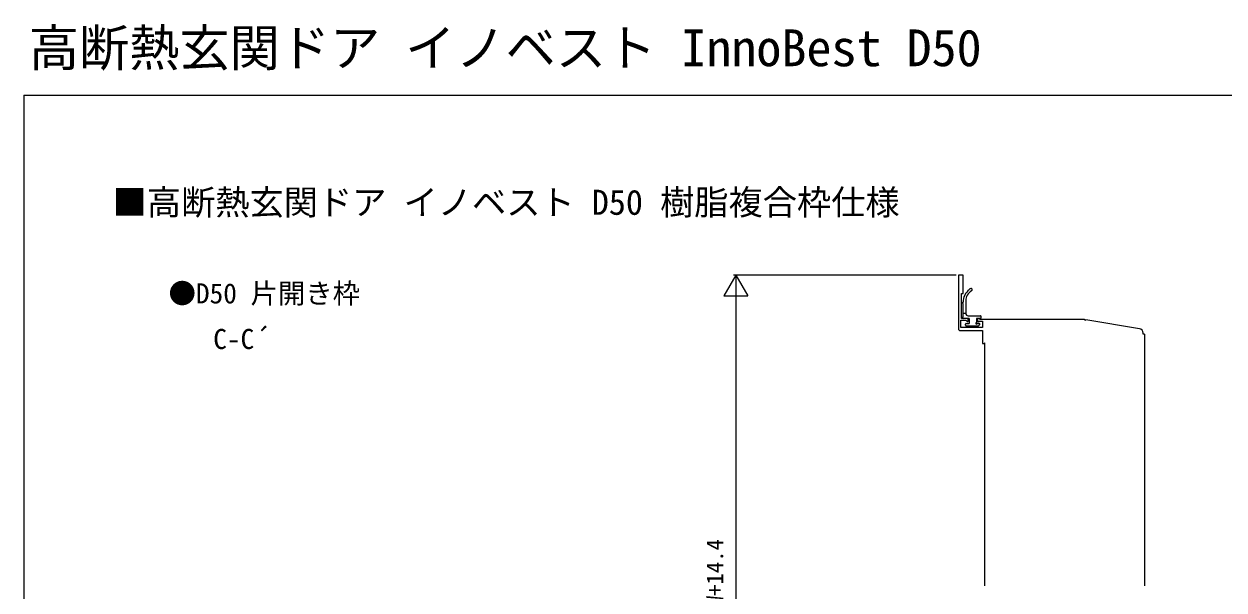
# Model space of a CAD drawing. Units: millimetres, scale not verified. Extents: x -525 to 525, y -783 to 779.
# Drawn here: x -525 to 1, y 530 to 779 of the extents above; entities that cross this region are included whole.
import ezdxf
from ezdxf.enums import TextEntityAlignment as Align

# ---------------------------------------------------------------- set-up
doc = ezdxf.new("R2010")
doc.units = ezdxf.units.MM
doc.header["$LTSCALE"] = 4
for name, color, linetype in [('0-1_USER1', 3, 'Continuous'), ('0-3_YKK_11E', 7, 'Continuous'), ('0-5_YKK_13', 4, 'Continuous'), ('0-7_YKK_D', 6, 'Continuous'), ('0-8_YKK_ZWAK', 7, 'Continuous')]:
    doc.layers.add(name, color=color, linetype=linetype)
doc.styles.add('ＭＳ ゴシック', font='')
doc.styles.get('ＭＳ ゴシック').set_extended_font_data('MS Gothic')

msp = doc.modelspace()

# ---------------------------------------------------------------- linework, layer by layer
at = {"layer": '0-3_YKK_11E'}
msp.add_line((-34.4, 642.454), (-34.4, 642.856), dxfattribs=at)
for points in [[(-103.9, 648.954), (-105.834, 648.954), (-106.117, 649.154), (-106.4, 649.354), (-107.1, 649.354), (-107.1, 647.954), (-106.73, 647.8), (-106.376, 648.154), (-104.9, 648.154), (-104.9, 645.354), (-114.4, 645.354), (-114.4, 648.554), (-112.224, 648.554), (-111.47, 647.8), (-111.1, 647.954), (-111.1, 649.354), (-114.1, 649.354), (-114.1, 660.354), (-113.4, 660.354), (-113.4, 668.354), (-115.4, 668.354), (-115.4, 644.554), (-114.9, 644.054), (-104.9, 644.054), (-104.9, 638.354), (-104.2, 638.354), (-103.9, 638.654)], [(-59.9, 648.401), (-59.9, 648.654), (-60.2, 648.954), (-105.834, 648.954)], [(-36.075, 644.83), (-59.551, 648.697), (-59.9, 648.401)]]:
    msp.add_lwpolyline(points, dxfattribs=at)
msp.add_arc((-36.4, 642.856), 2, 360, 80.64702, dxfattribs=at)
at = {"layer": '0-5_YKK_13'}
for p, q in [((-113.4, 649.954), (-113.4, 655.854)), ((-112.2, 657.104), (-112.2, 651.554)), ((-112.2, 651.554), (-113.4, 651.554)), ((-110.7, 649.354), (-113.4, 649.354)), ((-112, 647.154), (-110.7, 647.154)), ((-111.2, 650.554), (-105.8, 650.554)), ((-110.7, 649.354), (-110.7, 647.154)), ((-105.8, 649.354), (-107.5, 649.354)), ((-107.5, 649.354), (-107.5, 647.454)), ((-107.2, 647.154), (-106.3, 647.154)), ((-105.5, 649.654), (-105.5, 650.254)), ((-112.3, 646.354), (-112.3, 646.854)), ((-112, 646.054), (-106.8, 646.054)), ((-106.088, 646.642), (-106.588, 646.142)), ((-33.9, 642.454), (-34.4, 642.454)), ((-33.9, 642.454), (-33.9, 532.104)), ((-103.9, 532.104), (-103.9, 638.654))]:
    msp.add_line(p, q, dxfattribs=at)
for centre, radius, start, end in [((-106.4, 656.447), 7, 126.78511, 179.9465), ((-107.2, 657.104), 5, 120.0005, 180), ((-110, 661.954), 0.6, 300.0005, 170.4391), ((-113.4, 656.154), 0.3, 89.99942, 270), ((-113.4, 649.654), 0.3, 90, 270), ((-112, 646.854), 0.3, 90, 180), ((-111.2, 651.554), 1, 180, 270), ((-107.5, 647.154), 0.3, 90, 0), ((-106.3, 646.854), 0.3, 315, 90), ((-105.8, 650.254), 0.3, 0, 90), ((-105.8, 649.654), 0.3, 270, 0), ((-112, 646.354), 0.3, 180, 270), ((-106.8, 646.354), 0.3, 270, 315)]:
    msp.add_arc(centre, radius, start, end, dxfattribs=at)
at = {"layer": '0-7_YKK_D'}
for p, q in [((-213, 668.354), (-218.25, 659.261)), ((-116.4, 668.354), (-214, 668.354)), ((-213, 668.354), (-207.75, 659.261)), ((-213, 668.354), (-213, 650.167)), ((-218.25, 659.261), (-207.75, 659.261)), ((-213, 657.854), (-213, 397.954))]:
    msp.add_line(p, q, dxfattribs=at)
at = {"layer": '0-8_YKK_ZWAK'}
for q in [(-525, -782.7), (525, 747.3)]:
    msp.add_line((-525, 747.3), q, dxfattribs=at)

# ---------------------------------------------------------------- texts
at = {"layer": '0-1_USER1', "style": 'ＭＳ ゴシック'}
for s, height, p in [('高断熱玄関ドア イノベスト InnoBest D50', 16.13, (-522.875, 755.175)), ('■高断熱玄関ドア イノベスト D50 樹脂複合枠仕様', 11, (-486.153, 691.516)), ('●D50 片開き枠', 8.798, (-461.636, 653.3)), ('   C-C´', 8.798, (-460, 633.3))]:
    msp.add_text(s, height=height, dxfattribs=at).set_placement(p, align=Align.BOTTOM_LEFT)
at = {"layer": '0-7_YKK_D', "style": 'ＭＳ ゴシック'}
msp.add_text('ドア出幅＝DW+14.4', height=7.331, rotation=90, dxfattribs=at).set_placement((-216.307, 467.648), align=Align.BOTTOM_LEFT)

doc.saveas('drawing.dxf')
